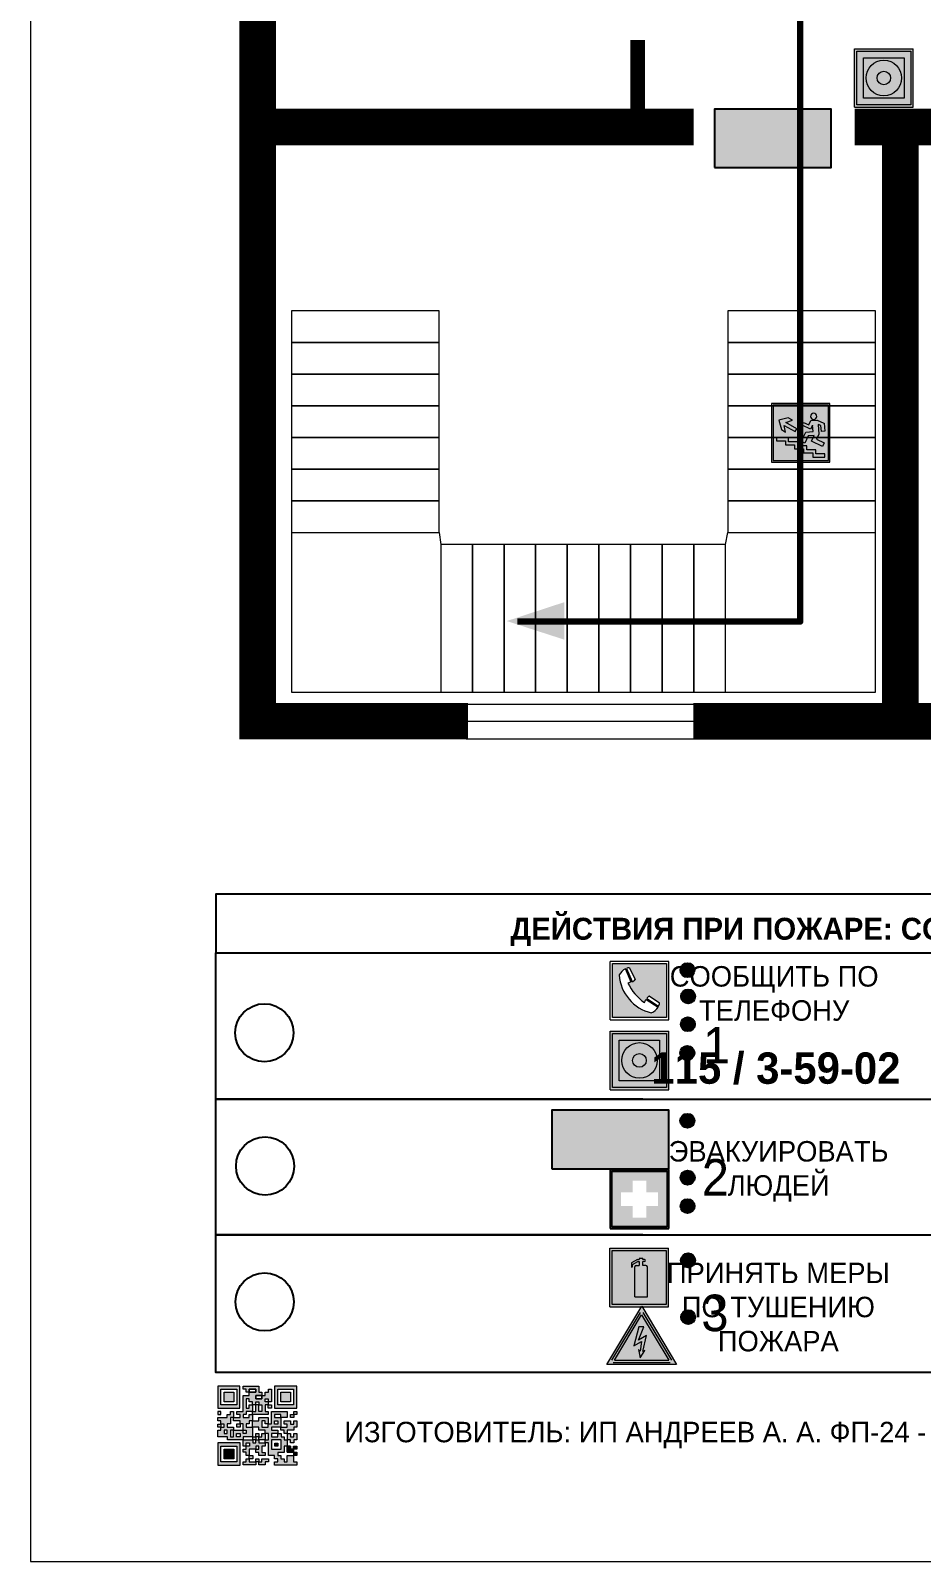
# Model space of a CAD drawing. Header units: millimetres. Extents: x 13114 to 67229, y 22859 to 38520.
# Drawn here: x 25589.3 to 25711.2, y 34765.6 to 34975 of the extents above; entities that cross this region are included whole.
import ezdxf

# ---------------------------------------------------------------- set-up
doc = ezdxf.new("R2010")
doc.units = ezdxf.units.MM
doc.layers.add('План_Штампы', color=7, linetype='Continuous')
doc.styles.add('обычный', font='arial.ttf')

# ---------------------------------------------------------------- blocks, each defined once
blk = doc.blocks.new('A$C3E6D3DDE')
at = {"lineweight": 5}
h = blk.add_hatch(color=40, dxfattribs=at)
h.paths.add_polyline_path([(24.1, 1.45), (16.46, -11.35), (31.74, -11.35)])
h.paths.add_polyline_path([(24.09, -0.46), (30.03, -10.41), (18.14, -10.41)], flags=16)
h.paths.add_polyline_path([(24.54, -3.08), (23.41, -6.02), (25.13, -5.01), (24.33, -8.5), (24.82, -8.27), (23.79, -9.86), (23.4, -8.04), (23.8, -8.43), (24.04, -6.29), (22.39, -7.25), (23.44, -3.08)], flags=0)
h = blk.add_hatch(color=256, dxfattribs=at)
h.paths.add_polyline_path([(24.37, 0.03, 0.567511), (23.82, 0.03), (17.59, -10.4, 0.582454), (17.86, -10.88), (30.32, -10.88, 0.582149), (30.6, -10.4)])
h.paths.add_polyline_path([(24.09, -0.46), (18.14, -10.41), (30.03, -10.41)], flags=16)
h.paths.add_polyline_path([(24.54, -3.08), (23.41, -6.02), (25.13, -5.01), (24.33, -8.5), (24.82, -8.27), (23.79, -9.86), (23.4, -8.04), (23.8, -8.43), (24.04, -6.29), (22.39, -7.25), (23.44, -3.08)], flags=0)
h = blk.add_hatch(color=40, dxfattribs=at)
h.paths.add_polyline_path([(24.09, -0.46), (18.14, -10.41), (30.03, -10.41)])
h.paths.add_polyline_path([(24.82, -8.27), (23.79, -9.86), (23.4, -8.04), (23.8, -8.43), (24.04, -6.29), (22.39, -7.25), (23.44, -3.08), (24.54, -3.08), (23.41, -6.02), (25.13, -5.01), (24.33, -8.5)], flags=16)
at = {"color": 40, "lineweight": 5}
for p, q in [((16.46, -11.35), (24.1, 1.45)), ((24.1, 1.45), (31.74, -11.35))]:
    blk.add_line(p, q, dxfattribs=at)
at = {"lineweight": 5}
for p, q in [((17.59, -10.4), (23.82, 0.03)), ((24.37, 0.03), (30.6, -10.4)), ((18.14, -10.41), (24.09, -0.46)), ((23.44, -3.08), (22.39, -7.25)), ((23.41, -6.02), (24.54, -3.08)), ((24.54, -3.08), (23.44, -3.08)), ((24.09, -0.46), (30.03, -10.41)), ((22.39, -7.25), (24.04, -6.29)), ((25.13, -5.01), (23.41, -6.02)), ((24.04, -6.29), (23.8, -8.43)), ((24.33, -8.5), (25.13, -5.01)), ((23.8, -8.43), (23.4, -8.04)), ((23.4, -8.04), (23.79, -9.86)), ((23.79, -9.86), (24.82, -8.27)), ((24.82, -8.27), (24.33, -8.5)), ((17.86, -10.88), (30.32, -10.88)), ((18.14, -10.41), (30.03, -10.41))]:
    blk.add_line(p, q, dxfattribs=at)
at = {"color": 50, "lineweight": 5}
blk.add_line((31.74, -11.35), (16.46, -11.35), dxfattribs=at)
blk = doc.blocks.new('QR')
at = {"lineweight": 0}
h = blk.add_hatch(color=256, dxfattribs=at)
h.dxf.hatch_style = 1
h.paths.add_polyline_path([(9241.16, 2687.38), (9242.01, 2687.38), (9242.01, 2687.83), (9241.59, 2687.83), (9241.59, 2688.68), (9239.45, 2688.68), (9239.45, 2688.25), (9239.86, 2688.25), (9239.86, 2687.83), (9240.29, 2687.83), (9240.29, 2688.25), (9241.16, 2688.25), (9241.16, 2687.83), (9240.29, 2687.83), (9240.29, 2687.38), (9239.45, 2687.38), (9239.45, 2685.22), (9238.57, 2685.22), (9238.57, 2684.8), (9239.02, 2684.8), (9239.02, 2684.37), (9238.13, 2684.37), (9238.13, 2683.92), (9239.02, 2683.92), (9239.02, 2683.5), (9239.44, 2683.5), (9239.44, 2682.64), (9239.87, 2682.64), (9239.87, 2682.18), (9239.44, 2682.18), (9239.44, 2682.64), (9238.13, 2682.64), (9238.13, 2681.76), (9237.71, 2681.76), (9237.71, 2682.64), (9238.13, 2682.64), (9238.13, 2683.07), (9237.27, 2683.07), (9237.27, 2683.51), (9237.71, 2683.51), (9237.71, 2684.37), (9238.13, 2684.37), (9238.13, 2685.22), (9237.71, 2685.22), (9237.71, 2684.8), (9237.28, 2684.8), (9237.28, 2684.38), (9235.98, 2684.38), (9235.98, 2683.92), (9236.4, 2683.92), (9236.4, 2683.49), (9236.84, 2683.49), (9236.84, 2683.07), (9236.4, 2683.07), (9236.4, 2682.64), (9235.98, 2682.64), (9235.98, 2681.76), (9237.29, 2681.76), (9237.29, 2681.33), (9239.43, 2681.33), (9239.43, 2681.76), (9240.74, 2681.76), (9240.74, 2683.05), (9239.87, 2683.05), (9239.87, 2683.5), (9240.29, 2683.5), (9240.29, 2683.91), (9240.74, 2683.91), (9240.74, 2684.81), (9240.29, 2684.81), (9240.29, 2684.79), (9240.29, 2684.37), (9239.45, 2684.37), (9239.45, 2684.8), (9239.87, 2684.8), (9239.87, 2685.21), (9240.74, 2685.21), (9240.74, 2686.1), (9240.29, 2686.1), (9240.29, 2685.64), (9239.86, 2685.64), (9239.86, 2686.95), (9240.29, 2686.95), (9240.29, 2686.52), (9240.74, 2686.52), (9240.74, 2686.1), (9241.16, 2686.1), (9241.16, 2686.53), (9241.59, 2686.53), (9241.59, 2686.1), (9242.02, 2686.1), (9242.02, 2685.21), (9241.59, 2685.21), (9241.59, 2686.1), (9241.16, 2686.1), (9241.16, 2685.21), (9240.74, 2685.21), (9240.74, 2684.81), (9242.89, 2684.81), (9242.89, 2685.22), (9242.47, 2685.22), (9242.47, 2686.11), (9242.89, 2686.11), (9242.89, 2686.52), (9242.46, 2686.52), (9242.46, 2686.95), (9242.89, 2686.95), (9242.89, 2686.52), (9243.32, 2686.52), (9243.32, 2688.26), (9242.9, 2688.26), (9242.9, 2687.83), (9242.47, 2687.83), (9242.47, 2687.38), (9242.01, 2687.38), (9242.01, 2686.94), (9241.16, 2686.94)])
h.paths.add_polyline_path([(9239.02, 2682.18), (9239.02, 2681.76), (9238.54, 2681.76), (9238.54, 2682.18)], flags=16)
h.paths.add_polyline_path([(9237.27, 2682.65), (9237.27, 2682.19), (9236.83, 2682.19), (9236.83, 2682.65)], flags=16)
h = blk.add_hatch(color=256, dxfattribs=at)
h.dxf.hatch_style = 1
h.paths.add_polyline_path([(9238.15, 2687.83), (9236.83, 2687.83), (9236.83, 2686.52), (9238.15, 2686.52)], flags=0)
h.paths.add_polyline_path([(9239.01, 2685.65), (9239.01, 2688.68), (9235.98, 2688.68), (9235.98, 2685.65)])
h.paths.add_polyline_path([(9236.41, 2686.1), (9236.41, 2688.26), (9238.56, 2688.26), (9238.56, 2686.1)], flags=16)
h.paths.add_polyline_path([(9236.83, 2686.52), (9236.83, 2687.83), (9238.15, 2687.83), (9238.15, 2686.52)], flags=0)
h = blk.add_hatch(color=256, dxfattribs=at)
h.dxf.hatch_style = 1
h.paths.add_polyline_path([(9238.15, 2686.52), (9238.15, 2687.83), (9236.83, 2687.83), (9236.83, 2686.52)])
h.paths.add_polyline_path([(9245.91, 2686.52), (9245.91, 2687.83), (9244.59, 2687.83), (9244.59, 2686.52)], flags=0)
h.paths.add_polyline_path([(9246.77, 2685.65), (9246.77, 2688.68), (9243.74, 2688.68), (9243.74, 2685.65)])
h.paths.add_polyline_path([(9244.17, 2686.1), (9244.17, 2688.26), (9246.32, 2688.26), (9246.32, 2686.1)], flags=16)
h.paths.add_polyline_path([(9244.59, 2686.52), (9244.59, 2687.83), (9245.91, 2687.83), (9245.91, 2686.52)], flags=0)
h = blk.add_hatch(color=256, dxfattribs=at)
h.dxf.hatch_style = 1
h.paths.add_polyline_path([(9240.75, 2681.76), (9240.75, 2681.35), (9241.17, 2681.35), (9241.17, 2681.76)])
h.paths.add_polyline_path([(9241.6, 2682.18), (9241.17, 2682.18), (9241.17, 2681.76), (9241.6, 2681.76)])
h.paths.add_polyline_path([(9242.47, 2681.34), (9242.47, 2682.19), (9242.02, 2682.19), (9242.02, 2681.76), (9241.6, 2681.76), (9241.6, 2681.34)])
h.paths.add_polyline_path([(9239.87, 2678.3), (9239.44, 2678.3), (9239.44, 2677.89), (9241.17, 2677.89), (9241.17, 2678.3), (9240.28, 2678.3), (9240.28, 2678.73), (9239.87, 2678.73)])
h.paths.add_polyline_path([(9240.75, 2678.73), (9240.75, 2679.19), (9240.28, 2679.19), (9240.28, 2678.73)])
h.paths.add_polyline_path([(9241.6, 2678.73), (9241.17, 2678.73), (9241.17, 2678.3), (9241.6, 2678.3)])
h.paths.add_polyline_path([(9242.02, 2678.3), (9241.6, 2678.3), (9241.6, 2677.89), (9242.48, 2677.89), (9242.48, 2678.31), (9242.9, 2678.31), (9242.9, 2678.73), (9242.02, 2678.73)])
h.paths.add_polyline_path([(9246.36, 2684.37), (9246.36, 2684.79), (9245.93, 2684.79), (9245.93, 2684.37)])
h.paths.add_polyline_path([(9246.78, 2685.2), (9246.36, 2685.2), (9246.36, 2684.79), (9246.78, 2684.79)])
h.paths.add_polyline_path([(9245.91, 2687.83), (9244.59, 2687.83), (9244.59, 2686.52), (9245.91, 2686.52)])
h = blk.add_hatch(color=256, dxfattribs=at)
h.dxf.hatch_style = 1
h.paths.add_polyline_path([(9243.32, 2686.11), (9242.89, 2686.11), (9242.89, 2685.64), (9243.32, 2685.64)])
h.paths.add_polyline_path([(9239.02, 2683.07), (9239.02, 2683.5), (9238.56, 2683.5), (9238.56, 2683.07)])
h.paths.add_polyline_path([(9236.4, 2684.8), (9236.4, 2685.22), (9235.98, 2685.22), (9235.98, 2684.8)])
h.paths.add_polyline_path([(9236.4, 2683.07), (9236.4, 2683.49), (9235.98, 2683.49), (9235.98, 2683.07)])
h = blk.add_hatch(color=256, dxfattribs=at)
h.dxf.hatch_style = 1
h.paths.add_polyline_path([(9243.32, 2682.64), (9243.32, 2683.07), (9244.62, 2683.07), (9244.62, 2684.37), (9243.74, 2684.37), (9243.74, 2684.8), (9244.62, 2684.8), (9244.62, 2684.37), (9245.48, 2684.37), (9245.48, 2685.22), (9243.32, 2685.22), (9243.32, 2683.5), (9242.89, 2683.5), (9242.89, 2683.06), (9242.01, 2683.06), (9242.01, 2683.91), (9242.47, 2683.91), (9242.47, 2683.5), (9242.89, 2683.5), (9242.89, 2684.38), (9241.59, 2684.38), (9241.59, 2683.91), (9240.74, 2683.91), (9240.74, 2683.05), (9241.59, 2683.05), (9241.59, 2682.64), (9242.47, 2682.64), (9242.47, 2682.19), (9242.91, 2682.19), (9242.91, 2681.34), (9242.48, 2681.34), (9242.48, 2680.91), (9242.91, 2680.91), (9242.91, 2679.17), (9243.75, 2679.17), (9243.75, 2678.73), (9244.2, 2678.73), (9244.2, 2678.3), (9243.75, 2678.3), (9243.75, 2677.88), (9246.78, 2677.88), (9246.78, 2678.3), (9246.35, 2678.3), (9246.35, 2679.19), (9245.48, 2679.19), (9245.48, 2678.31), (9245.05, 2678.31), (9245.05, 2678.73), (9244.62, 2678.73), (9244.62, 2679.19), (9244.2, 2679.19), (9244.2, 2679.61), (9245.05, 2679.61), (9245.05, 2680.46), (9245.48, 2680.46), (9245.48, 2681.34), (9245.04, 2681.34), (9245.04, 2681.76), (9244.63, 2681.76), (9244.63, 2682.19), (9244.21, 2682.19), (9244.21, 2681.76), (9243.32, 2681.76), (9243.32, 2682.19), (9244.21, 2682.19), (9244.21, 2682.64)])
h.paths.add_polyline_path([(9243.75, 2683.49), (9243.75, 2683.92), (9244.21, 2683.92), (9244.21, 2683.49)], flags=16)
h.paths.add_polyline_path([(9243.32, 2681.34), (9244.63, 2681.34), (9244.63, 2680.04), (9243.32, 2680.04)], flags=16)
h.paths.add_polyline_path([(9243.76, 2680.89), (9244.18, 2680.89), (9244.18, 2680.48), (9243.76, 2680.48)], flags=0)
h = blk.add_hatch(color=256, dxfattribs=at)
h.dxf.hatch_style = 1
h.paths.add_polyline_path([(9246.36, 2683.07), (9246.78, 2683.07), (9246.78, 2683.92), (9246.36, 2683.92), (9246.36, 2683.49), (9245.92, 2683.49), (9245.92, 2683.92), (9245.06, 2683.92), (9245.06, 2683.49), (9245.48, 2683.49), (9245.48, 2683.07), (9244.62, 2683.07), (9244.62, 2682.65), (9245.05, 2682.65), (9245.05, 2682.18), (9245.48, 2682.18), (9245.48, 2682.65), (9246.36, 2682.65)])
h.paths.add_polyline_path([(9246.78, 2682.18), (9246.36, 2682.18), (9246.36, 2681.75), (9245.92, 2681.75), (9245.92, 2682.18), (9245.48, 2682.18), (9245.48, 2681.34), (9245.48, 2681.34), (9245.94, 2681.34), (9245.94, 2680.91), (9246.36, 2680.91), (9246.36, 2681.34), (9246.78, 2681.34)])
h = blk.add_hatch(color=256, dxfattribs=at)
h.dxf.hatch_style = 1
h.paths.add_polyline_path([(9235.98, 2680.9), (9235.98, 2677.86), (9239.02, 2677.86), (9239.02, 2680.9)])
h.paths.add_polyline_path([(9238.57, 2680.48), (9238.57, 2678.32), (9236.41, 2678.32), (9236.41, 2680.48)], flags=16)
h.paths.add_polyline_path([(9238.15, 2680.05), (9238.15, 2678.74), (9236.83, 2678.74), (9236.83, 2680.05)], flags=0)
h = blk.add_hatch(color=256, dxfattribs=at)
h.dxf.hatch_style = 1
h.paths.add_polyline_path([(9242.02, 2680.46), (9242.48, 2680.46), (9242.48, 2680.91), (9241.58, 2680.91), (9241.58, 2681.35), (9241.17, 2681.35), (9241.17, 2680.91), (9240.75, 2680.91), (9240.75, 2681.33), (9239.43, 2681.33), (9239.43, 2680.46), (9239.86, 2680.46), (9239.86, 2680.92), (9240.3, 2680.92), (9240.3, 2680.46), (9239.86, 2680.46), (9239.86, 2680.04), (9239.44, 2680.04), (9239.44, 2679.62), (9239.86, 2679.62), (9239.86, 2679.19), (9240.29, 2679.19), (9240.29, 2680.03), (9241.18, 2680.03), (9241.18, 2680.47), (9241.6, 2680.47), (9241.6, 2680.03), (9241.18, 2680.03), (9241.18, 2679.61), (9241.6, 2679.61), (9241.6, 2679.19), (9242.47, 2679.19), (9242.47, 2679.6), (9242.02, 2679.6)])
h = blk.add_hatch(color=256, dxfattribs=at)
h.dxf.hatch_style = 1
h.paths.add_polyline_path([(9244.18, 2680.48), (9244.18, 2680.89), (9243.76, 2680.89), (9243.76, 2680.48)])
h = blk.add_hatch(color=256, dxfattribs=at)
h.dxf.hatch_style = 1
h.paths.add_polyline_path([(9238.15, 2680.05), (9236.83, 2680.05), (9236.83, 2678.74), (9238.15, 2678.74)])
h = blk.add_hatch(color=256, dxfattribs=at)
h.dxf.hatch_style = 1
h.paths.add_polyline_path([(9245.93, 2680.04), (9245.93, 2680.46), (9245.48, 2680.46), (9245.48, 2679.62), (9246.35, 2679.62), (9246.35, 2680.04)])
h.paths.add_polyline_path([(9246.78, 2680.04), (9246.78, 2680.46), (9246.35, 2680.46), (9246.35, 2680.04)])
h.paths.add_polyline_path([(9246.78, 2679.18), (9246.78, 2679.62), (9246.35, 2679.62), (9246.35, 2679.18)])
for points in [[(9237.71, 2685.22), (9238.13, 2685.22), (9238.13, 2684.37), (9237.71, 2684.37), (9237.71, 2683.51), (9237.27, 2683.51), (9237.27, 2683.07), (9238.13, 2683.07), (9238.13, 2682.64), (9237.71, 2682.64), (9237.71, 2681.76), (9238.13, 2681.76), (9238.13, 2682.64), (9239.44, 2682.64), (9239.44, 2683.5), (9239.02, 2683.5), (9239.02, 2683.07), (9238.56, 2683.07), (9238.56, 2683.5), (9239.02, 2683.5), (9239.02, 2683.92), (9238.13, 2683.92), (9238.13, 2684.37), (9239.02, 2684.37), (9239.02, 2684.8), (9238.57, 2684.8), (9238.57, 2685.22), (9239.45, 2685.22), (9239.45, 2687.38), (9240.29, 2687.38), (9240.29, 2687.83), (9239.86, 2687.83), (9239.86, 2688.25), (9239.45, 2688.25), (9239.45, 2688.68), (9241.59, 2688.68), (9241.59, 2687.83), (9242.01, 2687.83), (9242.01, 2687.38), (9242.47, 2687.38), (9242.47, 2687.83), (9242.9, 2687.83), (9242.9, 2688.26), (9243.32, 2688.26), (9243.32, 2686.52), (9242.89, 2686.52), (9242.89, 2686.11), (9243.32, 2686.11), (9243.32, 2685.64), (9242.89, 2685.64), (9242.89, 2686.11), (9242.47, 2686.11), (9242.47, 2685.22), (9242.89, 2685.22), (9242.89, 2684.81), (9240.74, 2684.81), (9240.74, 2683.91), (9241.59, 2683.91), (9241.59, 2684.38), (9242.89, 2684.38), (9242.89, 2683.5), (9242.47, 2683.5), (9242.47, 2683.91), (9242.01, 2683.91), (9242.01, 2683.06), (9242.89, 2683.06), (9242.89, 2683.5), (9243.32, 2683.5), (9243.32, 2685.22), (9245.48, 2685.22), (9245.48, 2684.37), (9244.62, 2684.37), (9244.62, 2683.07), (9245.48, 2683.07), (9245.48, 2683.49), (9245.06, 2683.49), (9245.06, 2683.92), (9245.92, 2683.92), (9245.92, 2683.49), (9246.36, 2683.49), (9246.36, 2683.92), (9246.78, 2683.92), (9246.78, 2683.07), (9246.36, 2683.07), (9246.36, 2682.65), (9245.48, 2682.65), (9245.48, 2682.18), (9245.92, 2682.18), (9245.92, 2681.75), (9246.36, 2681.75), (9246.36, 2682.18), (9246.78, 2682.18), (9246.78, 2681.34), (9246.36, 2681.34), (9246.36, 2680.91), (9245.94, 2680.91), (9245.94, 2681.34), (9245.48, 2681.34), (9245.48, 2680.46), (9245.93, 2680.46), (9245.93, 2680.04), (9246.35, 2680.04), (9246.35, 2680.46), (9246.78, 2680.46), (9246.78, 2680.04), (9246.78, 2680.04), (9246.35, 2680.04), (9246.35, 2679.62), (9246.78, 2679.62), (9246.78, 2679.18), (9246.35, 2679.18), (9246.35, 2678.3), (9246.78, 2678.3), (9246.78, 2677.88), (9243.75, 2677.88), (9243.75, 2678.3), (9244.2, 2678.3), (9244.2, 2678.73), (9243.75, 2678.73), (9243.75, 2679.17), (9242.91, 2679.17), (9242.91, 2680.91), (9242.48, 2680.91), (9242.48, 2680.46), (9242.02, 2680.46), (9242.02, 2679.6), (9242.47, 2679.6), (9242.47, 2679.19), (9241.6, 2679.19), (9241.6, 2679.61), (9241.18, 2679.61), (9241.18, 2680.03), (9240.29, 2680.03), (9240.29, 2679.19), (9240.75, 2679.19), (9240.75, 2678.73), (9240.28, 2678.73), (9240.28, 2678.3), (9241.17, 2678.3), (9241.17, 2678.73), (9241.6, 2678.73), (9241.6, 2678.3), (9242.02, 2678.3), (9242.02, 2678.73), (9242.9, 2678.73), (9242.9, 2678.31), (9242.48, 2678.31), (9242.48, 2677.89), (9241.6, 2677.89), (9241.6, 2678.3), (9241.17, 2678.3), (9241.17, 2677.89), (9239.44, 2677.89), (9239.44, 2678.3), (9239.87, 2678.3), (9239.87, 2678.73), (9240.28, 2678.73), (9240.28, 2679.19), (9240.29, 2679.19), (9239.86, 2679.19), (9239.86, 2679.62), (9239.44, 2679.62), (9239.44, 2680.04), (9239.86, 2680.04), (9239.86, 2680.46), (9239.43, 2680.46), (9239.43, 2681.33), (9237.29, 2681.33), (9237.29, 2681.76), (9235.98, 2681.76), (9235.98, 2682.64), (9236.4, 2682.64), (9236.4, 2683.07), (9235.98, 2683.07), (9235.98, 2683.49), (9236.4, 2683.49), (9236.4, 2683.92), (9235.98, 2683.92), (9235.98, 2684.38), (9237.28, 2684.38), (9237.28, 2684.8), (9237.71, 2684.8), (9237.71, 2685.22), (9237.92, 2685.22)], [(9240.74, 2686.1), (9240.74, 2686.52), (9240.29, 2686.52), (9240.29, 2686.95), (9239.86, 2686.95), (9239.86, 2685.64), (9240.29, 2685.64), (9240.29, 2686.1), (9240.74, 2686.1), (9240.74, 2686.52)], [(9240.74, 2685.21), (9239.87, 2685.21), (9239.87, 2684.8), (9239.45, 2684.8), (9239.45, 2684.37), (9240.29, 2684.37), (9240.29, 2684.79), (9240.29, 2684.81), (9240.74, 2684.81), (9240.74, 2685.21), (9239.87, 2685.21)], [(9244.62, 2684.37), (9244.62, 2684.8), (9243.74, 2684.8), (9243.74, 2684.37), (9244.62, 2684.37)], [(9240.74, 2683.05), (9240.74, 2681.76), (9239.43, 2681.76), (9239.43, 2681.33), (9240.75, 2681.33), (9240.75, 2681.35), (9240.75, 2680.91), (9241.17, 2680.91), (9241.17, 2681.35), (9241.58, 2681.35), (9241.58, 2680.91), (9242.48, 2680.91), (9242.48, 2681.34), (9242.91, 2681.34), (9242.91, 2682.19), (9242.47, 2682.19), (9242.47, 2682.64), (9241.59, 2682.64), (9241.59, 2683.05), (9240.74, 2683.05)], [(9240.74, 2683.91), (9240.29, 2683.91), (9240.29, 2683.5), (9239.87, 2683.5), (9239.87, 2683.05), (9240.74, 2683.05), (9240.74, 2683.91)], [(9244.62, 2683.07), (9243.32, 2683.07), (9243.32, 2682.64), (9244.21, 2682.64), (9244.21, 2682.19), (9243.32, 2682.19), (9243.32, 2681.76), (9244.21, 2681.76), (9244.21, 2682.19), (9244.63, 2682.19), (9244.63, 2681.76), (9245.04, 2681.76), (9245.04, 2681.34), (9245.48, 2681.34)], [(9245.48, 2682.18), (9245.05, 2682.18), (9245.05, 2682.65), (9244.62, 2682.65), (9244.62, 2683.07)], [(9239.86, 2680.46), (9239.86, 2680.92), (9240.3, 2680.92), (9240.3, 2680.46), (9239.86, 2680.46)], [(9241.6, 2681.76), (9242.02, 2681.76), (9242.02, 2682.19), (9242.47, 2682.19), (9242.47, 2681.34), (9241.6, 2681.34), (9241.6, 2681.76)], [(9245.48, 2682.18), (9245.48, 2681.34)], [(9245.48, 2680.46), (9245.05, 2680.46), (9245.05, 2679.61), (9244.2, 2679.61), (9244.2, 2679.19), (9244.62, 2679.19), (9244.62, 2678.73), (9245.05, 2678.73), (9245.05, 2678.31), (9245.48, 2678.31), (9245.48, 2679.19), (9246.35, 2679.19), (9246.35, 2679.07)], [(9246.35, 2679.62), (9245.48, 2679.62), (9245.48, 2680.46)], [(9245.48, 2680.46), (9245.48, 2679.62), (9246.35, 2679.62), (9246.35, 2680.04), (9245.93, 2680.04), (9245.93, 2680.46), (9245.48, 2680.46), (9245.48, 2679.62)], [(9246.35, 2679.62), (9246.35, 2679.18)]]:
    blk.add_lwpolyline(points, dxfattribs=at)
for points in [[(9235.98, 2685.65), (9239.01, 2685.65), (9239.01, 2688.68), (9235.98, 2688.68)], [(9236.41, 2688.26), (9238.56, 2688.26), (9238.56, 2686.1), (9236.41, 2686.1)], [(9236.83, 2687.83), (9238.15, 2687.83), (9238.15, 2686.52), (9236.83, 2686.52)], [(9240.29, 2687.83), (9241.16, 2687.83), (9241.16, 2688.25), (9240.29, 2688.25)], [(9240.29, 2688.25), (9241.16, 2688.25), (9241.16, 2687.83), (9240.29, 2687.83)], [(9242.01, 2687.38), (9241.16, 2687.38), (9241.16, 2686.94), (9242.01, 2686.94)], [(9241.16, 2687.38), (9242.01, 2687.38), (9242.01, 2686.94), (9241.16, 2686.94)], [(9242.89, 2686.52), (9242.46, 2686.52), (9242.46, 2686.95), (9242.89, 2686.95)], [(9243.74, 2685.65), (9246.77, 2685.65), (9246.77, 2688.68), (9243.74, 2688.68)], [(9244.17, 2688.26), (9246.32, 2688.26), (9246.32, 2686.1), (9244.17, 2686.1)], [(9244.59, 2687.83), (9245.91, 2687.83), (9245.91, 2686.52), (9244.59, 2686.52)], [(9235.98, 2684.8), (9236.4, 2684.8), (9236.4, 2685.22), (9235.98, 2685.22)], [(9241.16, 2686.1), (9240.74, 2686.1), (9240.74, 2685.21), (9241.16, 2685.21)], [(9241.16, 2686.53), (9241.59, 2686.53), (9241.59, 2686.1), (9241.16, 2686.1)], [(9241.59, 2686.1), (9242.02, 2686.1), (9242.02, 2685.21), (9241.59, 2685.21)], [(9245.93, 2684.79), (9246.36, 2684.79), (9246.36, 2684.37), (9245.93, 2684.37)], [(9246.36, 2685.2), (9246.78, 2685.2), (9246.78, 2684.79), (9246.36, 2684.79)], [(9236.4, 2683.07), (9236.84, 2683.07), (9236.84, 2683.49), (9236.4, 2683.49)], [(9236.83, 2682.19), (9237.27, 2682.19), (9237.27, 2682.65), (9236.83, 2682.65)], [(9239.44, 2682.64), (9239.87, 2682.64), (9239.87, 2682.18), (9239.44, 2682.18)], [(9243.75, 2683.92), (9244.21, 2683.92), (9244.21, 2683.49), (9243.75, 2683.49)], [(9235.98, 2677.86), (9239.02, 2677.86), (9239.02, 2680.9), (9235.98, 2680.9)], [(9238.54, 2682.18), (9239.02, 2682.18), (9239.02, 2681.76), (9238.54, 2681.76)], [(9240.75, 2681.76), (9241.17, 2681.76), (9241.17, 2681.35), (9240.75, 2681.35)], [(9241.17, 2682.18), (9241.6, 2682.18), (9241.6, 2681.76), (9241.17, 2681.76)], [(9243.32, 2680.04), (9244.63, 2680.04), (9244.63, 2681.34), (9243.32, 2681.34)], [(9243.76, 2680.89), (9244.18, 2680.89), (9244.18, 2680.48), (9243.76, 2680.48)], [(9236.41, 2680.48), (9238.57, 2680.48), (9238.57, 2678.32), (9236.41, 2678.32)], [(9236.83, 2680.05), (9238.15, 2680.05), (9238.15, 2678.74), (9236.83, 2678.74)], [(9241.18, 2680.03), (9241.6, 2680.03), (9241.6, 2680.47), (9241.18, 2680.47)]]:
    blk.add_lwpolyline(points, close=True, dxfattribs=at)
blk = doc.blocks.new('A$C456E1F9C')
at = {"lineweight": 5}
h = blk.add_hatch(color=242, dxfattribs=at)
h.paths.add_polyline_path([(0.51, -1.47), (0.51, -13.26), (12.29, -13.26), (12.29, -1.47)])
h.paths.add_polyline_path([(5.42, -4.95, -0.254479), (4.78, -5.4), (3.52, -2.53, -0.209735), (4.23, -2.4)], flags=16)
h.paths.add_polyline_path([(8.53, -8.6), (10.87, -10.17), (10.54, -10.76), (8.03, -9.13, -0.192251)], flags=16)
h.paths.add_polyline_path([(4.61, -5.49, 0.005518), (3.87, -5.72, 0.128647), (7.49, -10.01, 0.00809), (7.83, -9.33), (10.47, -10.97, -0.16736), (8.99, -12.25, -0.327862), (1.95, -3.95, -0.166952), (3.36, -2.62)], flags=16)
at = {"color": 242, "lineweight": 5}
for p, q in [((0, -13.77), (0, -0.97)), ((12.8, -0.97), (0, -0.97)), ((4.61, -5.49), (3.36, -2.62)), ((3.52, -2.53), (4.78, -5.4)), ((4.23, -2.4), (5.42, -4.95)), ((12.8, -13.77), (12.8, -0.97)), ((7.83, -9.33), (10.47, -10.97)), ((8.03, -9.13), (10.54, -10.76)), ((10.81, -10.12), (8.53, -8.6)), ((10.54, -10.76), (10.8, -10.3)), ((10.8, -10.3), (10.81, -10.12)), ((0, -13.77), (12.8, -13.77))]:
    blk.add_line(p, q, dxfattribs=at)
blk.add_lwpolyline([(0.51, -1.47), (12.29, -1.47), (12.29, -13.26), (0.51, -13.26)], close=True, dxfattribs=at)
for centre, radius, start, end in [((4.59, -5.34), 2.99, 114.2845, 152.1974), ((4.02, -3.27), 0.891, 76.3284, 123.7092), ((11.12, -3.31), 9.19, 183.9915, 256.6009), ((14.98, -39.1), 35.17, 107.1487, 108.4135), ((13.86, -0.94), 11.08, 205.5536, 234.8762), ((4.68, -4.59), 0.824, 276.9621, 334.0723), ((-13.31, 0.8), 23.44, 332.5487, 334.4027), ((8.94, -9.5), 0.989, 114.4092, 157.9388), ((7.87, -9.46), 3, 291.9291, 329.9329)]:
    blk.add_arc(centre, radius, start, end, dxfattribs=at)
blk = doc.blocks.new('A$C54414219')
at = {"true_color": 0xffffff}
h = blk.add_hatch(color=7, dxfattribs=at)
h.paths.add_polyline_path([(2.39, -9.45), (2.39, -18.3), (11.23, -18.3), (11.23, -9.45)], flags=0)
h.paths.add_polyline_path([(10.71, -13.87, -1), (2.92, -13.87, -1)], flags=0)
h.paths.add_polyline_path([(8.3, -13.87, -1), (5.33, -13.87, -1)], flags=0)
h.paths.add_polyline_path([(0.41, -7.47), (0.41, -20.27), (13.21, -20.27), (13.21, -7.47)])
h.paths.add_polyline_path([(0.92, -19.77), (12.71, -19.77), (12.71, -7.98), (0.92, -7.98)], flags=16)
h.paths.add_polyline_path([(11.23, -9.45), (11.23, -18.3), (2.39, -18.3), (2.39, -9.45)], flags=0)
at = {"lineweight": 5}
h = blk.add_hatch(color=242, dxfattribs=at)
h.paths.add_polyline_path([(12.71, -7.98), (0.92, -7.98), (0.92, -19.77), (12.71, -19.77)])
h.paths.add_polyline_path([(11.23, -18.3), (2.39, -18.3), (2.39, -9.45), (11.23, -9.45)], flags=16)
h.paths.add_polyline_path([(10.71, -13.87, -1), (2.92, -13.87, -1)], flags=0)
h.paths.add_polyline_path([(8.3, -13.87, -1), (5.33, -13.87, -1)], flags=0)
at = {"true_color": 0xffffff}
h = blk.add_hatch(color=7, dxfattribs=at)
h.paths.add_polyline_path([(2.39, -9.45), (2.39, -18.3), (11.23, -18.3), (11.23, -9.45)])
h.paths.add_polyline_path([(10.71, -13.87, -1), (2.92, -13.87, -1)], flags=16)
h.paths.add_polyline_path([(8.3, -13.87, -1), (5.33, -13.87, -1)], flags=0)
at = {"lineweight": 5}
h = blk.add_hatch(color=242, dxfattribs=at)
h.paths.add_polyline_path([(2.92, -13.87, 1), (10.71, -13.87, 1)])
h.paths.add_polyline_path([(8.3, -13.87, -1), (5.33, -13.87, -1)], flags=16)
at = {"color": 242, "lineweight": 5}
for p, q in [((0.41, -20.27), (0.41, -7.47)), ((0.41, -7.47), (13.21, -7.47)), ((0.41, -7.47), (13.21, -7.47)), ((13.21, -20.27), (13.21, -7.47)), ((0.41, -20.27), (13.21, -20.27))]:
    blk.add_line(p, q, dxfattribs=at)
for points in [[(0.92, -7.98), (12.71, -7.98), (12.71, -19.77), (0.92, -19.77)], [(2.39, -9.45), (11.23, -9.45), (11.23, -18.3), (2.39, -18.3)]]:
    blk.add_lwpolyline(points, close=True, dxfattribs=at)
for radius in [3.89, 1.49]:
    blk.add_circle((6.81, -13.87), radius, dxfattribs=at)
blk = doc.blocks.new('A$C32E8229D')
at = {"true_color": 0xffffff}
blk.add_hatch(color=7, dxfattribs=at).paths.add_polyline_path([(0, 0), (0, -8), (16, -8), (16, 0)])
h = blk.add_hatch(color=126)
h.paths.add_polyline_path([(0.2, -0.2), (15.8, -0.2), (15.8, -7.8), (0.2, -7.8)])
h.paths.add_polyline_path([(13.49, -2.05), (12.08, -2.05), (11.37, -2.63, 0.162397), (11.29, -2.84), (11.29, -3.63), (10.35, -3.63), (10.35, -4.05), (11.68, -4.05), (11.68, -3.48), (12.26, -4.28), (11.29, -5.1), (11.29, -6.78), (11.85, -6.78), (11.85, -5.44), (12.8, -4.64), (12.8, -5.94), (14.46, -5.94), (14.46, -5.39), (13.45, -5.39), (13.45, -3.97), (12.46, -2.59), (13.15, -2.59), (13.69, -3.34), (14.18, -3)], flags=16)
h.paths.add_polyline_path([(10.74, -1.82, 1), (11.8, -1.82, 1)], flags=16)
h.paths.add_polyline_path([(9.39, -3.59), (5.99, -3.59), (6.56, -3.03), (5.91, -3.03), (5.1, -3.83), (5.91, -4.64), (6.56, -4.64), (5.99, -4.09), (9.39, -4.09)], flags=16)
h.paths.add_polyline_path([(4.29, -1.08), (1.72, -1.08), (1.72, -6.6), (4.29, -6.6)], flags=16)
at = {"color": 126}
blk.add_lwpolyline([(16, -8), (0, -8), (0, 0), (16, 0)], close=True, dxfattribs=at)
blk = doc.blocks.new('A$C18900ED3')
h = blk.add_hatch(color=126)
h.paths.add_polyline_path([(-0.18, -0.18), (-7.02, -0.18), (-7.02, -7.02), (-0.18, -7.02)])
h.paths.add_polyline_path([(-5.89, -4.46), (-5.89, -2.77), (-4.46, -2.77), (-4.46, -1.31), (-2.77, -1.31), (-2.77, -2.77), (-1.33, -2.77), (-1.33, -4.46), (-2.77, -4.46), (-2.77, -5.89), (-4.46, -5.89), (-4.46, -4.46)], flags=16)
at = {"color": 126}
for p, q in [((-7.2, 0), (-7.2, -7.2)), ((0, 0), (-7.2, 0)), ((0, -7.2), (0, 0)), ((-7.02, -7.02), (-7.02, -0.18)), ((-7.02, -0.18), (-0.18, -0.18)), ((-0.18, -0.18), (-0.18, -7.02)), ((-7.2, -7.2), (0, -7.2)), ((-0.18, -7.02), (-7.02, -7.02))]:
    blk.add_line(p, q, dxfattribs=at)
blk = doc.blocks.new('A$C3AD82952')
at = {"true_color": 0xf5f5ff}
h = blk.add_hatch(color=7, dxfattribs=at)
h.dxf.hatch_style = 1
h.paths.add_polyline_path([(8.21, 8.73, 0.414214), (7.89, 9.05), (7.22, 9.05), (7.22, 9.92), (7.59, 9.92, 1), (7.57, 10.36), (7.22, 10.36), (7.22, 10.6), (6.43, 10.6), (6.43, 10.36), (6.01, 10.36), (4.74, 9.59), (4.74, 8.69), (4.98, 8.73), (4.98, 9.26), (6.12, 9.91), (6.43, 9.91), (6.43, 9.05), (5.76, 9.05, 0.414214), (5.44, 8.73), (5.44, 2.2), (8.21, 2.2)], flags=0)
h.paths.add_polyline_path([(12.8, 12.8), (0, 12.8), (0, 0), (12.8, 0)])
h.paths.add_polyline_path([(0.51, 12.29), (12.29, 12.29), (12.29, 0.51), (0.51, 0.51)], flags=16)
h.paths.add_polyline_path([(4.74, 9.59), (6.01, 10.36), (6.43, 10.36), (6.43, 10.6), (7.22, 10.6), (7.22, 10.36), (7.59, 10.36, -0.94586), (7.59, 9.92), (7.22, 9.92), (7.22, 9.05), (7.89, 9.05, -0.414214), (8.21, 8.73), (8.21, 2.2), (5.44, 2.2), (5.44, 8.73, -0.414214), (5.76, 9.05), (6.43, 9.05), (6.43, 9.91), (6.12, 9.91), (4.98, 9.26), (4.98, 8.73), (4.74, 8.69)], flags=0)
h = blk.add_hatch(color=242)
h.dxf.hatch_style = 1
h.paths.add_polyline_path([(12.29, 12.29), (0.51, 12.29), (0.51, 0.51), (12.29, 0.51)])
h.paths.add_polyline_path([(4.74, 8.69), (4.74, 9.59), (6.01, 10.36), (6.43, 10.36), (6.43, 10.6), (7.22, 10.6), (7.22, 10.36), (7.59, 10.36, -0.94586), (7.59, 9.92), (7.22, 9.92), (7.22, 9.05), (7.89, 9.05, -0.414214), (8.21, 8.73), (8.21, 2.2), (5.44, 2.2), (5.44, 8.73, -0.414214), (5.76, 9.05), (6.43, 9.05), (6.43, 9.91), (6.12, 9.91), (4.98, 9.26), (4.98, 8.73)], flags=16)
h = blk.add_hatch(color=7, dxfattribs=at)
h.dxf.hatch_style = 1
h.paths.add_polyline_path([(8.21, 8.73, 0.414214), (7.89, 9.05), (7.22, 9.05), (7.22, 9.92), (7.59, 9.92, 1), (7.57, 10.36), (7.22, 10.36), (7.22, 10.6), (6.43, 10.6), (6.43, 10.36), (6.01, 10.36), (4.74, 9.59), (4.74, 8.69), (4.98, 8.73), (4.98, 9.26), (6.12, 9.91), (6.43, 9.91), (6.43, 9.05), (5.76, 9.05, 0.414214), (5.44, 8.73), (5.44, 2.2), (8.21, 2.2)])
at = {"color": 242, "lineweight": 5}
for p, q in [((0, 0), (0, 12.8)), ((0, 12.8), (12.8, 12.8)), ((6.01, 10.36), (4.74, 9.59)), ((6.01, 10.36), (6.43, 10.36)), ((7.22, 10.6), (6.43, 10.6)), ((6.43, 10.6), (6.43, 10.36)), ((7.22, 10.36), (7.22, 10.6)), ((7.59, 10.36), (7.22, 10.36)), ((12.8, 0), (12.8, 12.8)), ((4.74, 9.59), (4.74, 8.69)), ((4.74, 8.69), (4.98, 8.73)), ((4.98, 9.26), (6.12, 9.91)), ((4.98, 8.73), (4.98, 9.26)), ((5.44, 2.2), (5.44, 8.73)), ((5.76, 9.05), (6.43, 9.05)), ((6.12, 9.91), (6.43, 9.91)), ((6.43, 9.91), (6.43, 9.05)), ((7.22, 9.05), (7.22, 9.92)), ((7.59, 9.92), (7.22, 9.92)), ((7.89, 9.05), (7.22, 9.05)), ((8.21, 2.2), (8.21, 8.73)), ((0, 0), (12.8, 0)), ((5.44, 2.2), (8.21, 2.2))]:
    blk.add_line(p, q, dxfattribs=at)
blk.add_lwpolyline([(0.51, 12.29), (12.29, 12.29), (12.29, 0.51), (0.51, 0.51)], close=True, dxfattribs=at)
for centre, radius, start, end in [((7.58, 10.14), 0.223, 273.1875, 86.8125), ((5.76, 8.73), 0.32, 90, 180), ((7.89, 8.73), 0.32, 0, 90)]:
    blk.add_arc(centre, radius, start, end, dxfattribs=at)
blk = doc.blocks.new('вверх')
at = {"lineweight": 0, "true_color": 0xffffff}
h = blk.add_hatch(color=7, dxfattribs=at)
h.dxf.hatch_style = 1
h.paths.add_polyline_path([(40999.03, -4475.37), (41000.53, -4474.51), (40999.62, -4474.22), (41000.2, -4473.88), (41001.48, -4474.22), (41001.13, -4475.49), (41000.55, -4475.82), (41000.76, -4474.91), (40999.27, -4475.77)], flags=0)
h.paths.add_polyline_path([(40998.09, -4474.5), (40998.28, -4474.89), (40997.14, -4475.43), (40996.89, -4474.92), (40996.87, -4474.87), (40996.8, -4475.75), (40997.81, -4475.85), (40998.41, -4477.11), (40997.94, -4477.33), (40997.47, -4476.34), (40996.66, -4476.28), (40997.03, -4477.06), (40995.52, -4477.78), (40995.29, -4477.28), (40996.32, -4476.79), (40996, -4476.11), (40996.09, -4474.77), (40995.72, -4474.94), (40995.64, -4475.77), (40995.2, -4475.72), (40995.3, -4474.63), (40995.33, -4474.61), (40996.23, -4474.19), (40997.09, -4474.25), (40997.37, -4474.84)], flags=0)
h.paths.add_polyline_path([(40997.14, -4473.68, -1), (40996.29, -4473.68, -1)], flags=0)
h.paths.add_polyline_path([(41000.58, -4477.58), (41000.58, -4477.03), (41001.81, -4477.03), (41001.81, -4476.6), (41000.15, -4476.6), (41000.15, -4477.16), (40998.9, -4477.16), (40998.9, -4477.72), (40997.65, -4477.72), (40997.65, -4478.27), (40996.41, -4478.27), (40996.41, -4478.82), (40995.17, -4478.82), (40995.17, -4479.25), (40995.41, -4479.25), (40996.84, -4479.25), (40996.84, -4478.69), (40998.09, -4478.69), (40998.09, -4478.13), (40999.32, -4478.13), (40999.32, -4477.58)], flags=0)
h.paths.add_polyline_path([(41002.49, -4471.94), (40994.49, -4471.94), (40994.49, -4479.94), (41002.49, -4479.94)])
h.paths.add_polyline_path([(41002.28, -4479.72), (40994.69, -4479.72), (40994.69, -4472.14), (41002.28, -4472.14)], flags=16)
h.paths.add_polyline_path([(41001.81, -4476.6), (41001.81, -4477.03), (41000.58, -4477.03), (41000.58, -4477.58), (40999.32, -4477.58), (40999.32, -4478.13), (40998.09, -4478.13), (40998.09, -4478.69), (40996.84, -4478.69), (40996.84, -4479.25), (40995.17, -4479.25), (40995.17, -4478.82), (40996.41, -4478.82), (40996.41, -4478.27), (40997.65, -4478.27), (40997.65, -4477.72), (40998.9, -4477.72), (40998.9, -4477.16), (41000.15, -4477.16), (41000.15, -4476.6)], flags=0)
at = {"lineweight": 0}
h = blk.add_hatch(color=126, dxfattribs=at)
h.dxf.hatch_style = 1
h.paths.add_polyline_path([(40994.69, -4479.72), (41002.28, -4479.72), (41002.28, -4472.14), (40994.69, -4472.14)])
h.paths.add_polyline_path([(40999.03, -4475.37), (41000.53, -4474.51), (40999.62, -4474.22), (41000.2, -4473.88), (41001.48, -4474.22), (41001.13, -4475.49), (41000.55, -4475.82), (41000.76, -4474.91), (40999.27, -4475.77)], flags=16)
h.paths.add_polyline_path([(40997.09, -4474.25), (40997.37, -4474.84), (40998.09, -4474.5), (40998.28, -4474.89), (40997.14, -4475.43), (40996.89, -4474.92), (40996.87, -4474.87), (40996.8, -4475.75), (40997.81, -4475.85), (40998.41, -4477.11), (40997.94, -4477.33), (40997.47, -4476.34), (40996.66, -4476.28), (40997.03, -4477.06), (40995.52, -4477.78), (40995.29, -4477.28), (40996.32, -4476.79), (40996, -4476.11), (40996.09, -4474.77), (40995.72, -4474.94), (40995.64, -4475.77), (40995.2, -4475.72), (40995.3, -4474.63), (40995.33, -4474.61), (40996.23, -4474.19)], flags=16)
h.paths.add_polyline_path([(40996.29, -4473.68, -1), (40997.14, -4473.68, -1)], flags=16)
h.paths.add_polyline_path([(40997.65, -4477.72), (40998.9, -4477.72), (40998.9, -4477.16), (41000.15, -4477.16), (41000.15, -4476.6), (41001.81, -4476.6), (41001.81, -4477.03), (41000.58, -4477.03), (41000.58, -4477.58), (40999.32, -4477.58), (40999.32, -4478.13), (40998.09, -4478.13), (40998.09, -4478.69), (40996.84, -4478.69), (40996.84, -4479.25), (40995.17, -4479.25), (40995.17, -4478.82), (40996.41, -4478.82), (40996.41, -4478.27), (40997.65, -4478.27)], flags=16)
at = {"lineweight": 0, "true_color": 0xffffff}
h = blk.add_hatch(color=7, dxfattribs=at)
h.dxf.hatch_style = 1
h.paths.add_polyline_path([(40997.14, -4473.68, 1), (40996.29, -4473.68, 1)])
h.paths.add_polyline_path([(40998.28, -4474.89), (40998.09, -4474.5), (40997.37, -4474.84), (40997.09, -4474.25), (40996.23, -4474.19), (40995.33, -4474.61), (40995.3, -4474.63), (40995.2, -4475.72), (40995.64, -4475.77), (40995.72, -4474.94), (40996.09, -4474.77), (40996, -4476.11), (40996.32, -4476.79), (40995.29, -4477.28), (40995.52, -4477.78), (40997.03, -4477.06), (40996.66, -4476.28), (40997.47, -4476.34), (40997.94, -4477.33), (40998.41, -4477.11), (40997.81, -4475.85), (40996.8, -4475.75), (40996.87, -4474.87), (40996.89, -4474.92), (40997.14, -4475.43)])
h.paths.add_polyline_path([(40998.09, -4478.13), (40999.32, -4478.13), (40999.32, -4477.58), (41000.58, -4477.58), (41000.58, -4477.03), (41001.81, -4477.03), (41001.81, -4476.6), (41000.15, -4476.6), (41000.15, -4477.16), (40998.9, -4477.16), (40998.9, -4477.72), (40997.65, -4477.72), (40997.65, -4478.27), (40996.41, -4478.27), (40996.41, -4478.82), (40995.17, -4478.82), (40995.17, -4479.25), (40995.41, -4479.25), (40996.84, -4479.25), (40996.84, -4478.69), (40998.09, -4478.69)])
h.paths.add_polyline_path([(40999.03, -4475.37), (40999.27, -4475.77), (41000.76, -4474.91), (41000.55, -4475.82), (41001.13, -4475.49), (41001.48, -4474.22), (41000.2, -4473.88), (40999.62, -4474.22), (41000.53, -4474.51)])
at = {"color": 126, "lineweight": 0}
for points in [[(40994.49, -4471.94), (41002.49, -4471.94), (41002.49, -4479.94), (40994.49, -4479.94)], [(40994.69, -4472.14), (41002.28, -4472.14), (41002.28, -4479.72), (40994.69, -4479.72)]]:
    blk.add_lwpolyline(points, close=True, dxfattribs=at)
for points in [[(40996.89, -4474.92), (40997.14, -4475.43), (40998.28, -4474.89), (40998.09, -4474.5), (40997.37, -4474.84), (40997.09, -4474.25), (40996.23, -4474.19), (40995.33, -4474.61), (40995.3, -4474.63), (40995.2, -4475.72), (40995.64, -4475.77), (40995.72, -4474.94), (40996.09, -4474.77), (40996, -4476.11), (40996.32, -4476.79), (40995.29, -4477.28), (40995.52, -4477.78), (40997.03, -4477.06), (40996.66, -4476.28), (40997.47, -4476.34), (40997.94, -4477.33), (40998.41, -4477.11), (40997.81, -4475.85), (40996.8, -4475.75), (40996.87, -4474.87), (40996.89, -4474.92)], [(41001.48, -4474.22), (41001.13, -4475.49), (41000.55, -4475.82), (41000.76, -4474.91), (40999.27, -4475.77), (40999.03, -4475.37), (41000.53, -4474.51), (40999.62, -4474.22), (41000.2, -4473.88), (41001.48, -4474.22)], [(40995.41, -4479.25), (40995.17, -4479.25), (40995.17, -4478.82), (40996.41, -4478.82), (40996.41, -4478.27), (40997.65, -4478.27), (40997.65, -4477.72), (40998.9, -4477.72), (40998.9, -4477.16), (41000.15, -4477.16), (41000.15, -4476.6), (41001.81, -4476.6), (41001.81, -4477.03), (41000.58, -4477.03), (41000.58, -4477.58), (40999.32, -4477.58), (40999.32, -4478.13), (40998.09, -4478.13), (40998.09, -4478.69), (40996.84, -4478.69), (40996.84, -4479.25), (40995.17, -4479.25)]]:
    blk.add_lwpolyline(points, dxfattribs=at)
blk.add_circle((40996.71, -4473.68), 0.426, dxfattribs=at)
blk = doc.blocks.new('A$C7B4425F7')
at = {"true_color": 0xffffff}
blk.add_hatch(color=7, dxfattribs=at).paths.add_polyline_path([(0, 0), (-16, 0), (-16, -8), (0, -8)])
h = blk.add_hatch(color=126)
h.paths.add_polyline_path([(-0.2, -0.2), (-15.8, -0.2), (-15.8, -7.8), (-0.2, -7.8)])
h.paths.add_polyline_path([(-11.76, -2.03), (-11.76, -3.66), (-11.17, -3.66, -0.568275), (-11.17, -6.18), (-12.58, -6.18), (-12.58, -2.03)], flags=16)
h.paths.add_polyline_path([(-13.33, -4.12, -0.495768), (-13.59, -6.18), (-15.03, -6.18), (-15.03, -2.03), (-13.59, -2.03, -0.487973)], flags=16)
h.paths.add_polyline_path([(-10.25, -2.03), (-9.48, -2.03), (-9.48, -6.18), (-10.25, -6.18)], flags=16)
h.paths.add_polyline_path([(-13.84, -3.69), (-14.24, -3.69), (-14.24, -3.03), (-13.9, -3.03, -0.692621)], flags=0)
h.paths.add_polyline_path([(-9.15, -2.03), (-8.4, -2.03), (-8.04, -3.07), (-7.68, -2.03), (-6.93, -2.03), (-7.64, -4.1), (-6.93, -6.18), (-7.68, -6.18), (-8.04, -5.14), (-8.4, -6.18), (-9.15, -6.18), (-8.44, -4.1)], flags=16)
h.paths.add_polyline_path([(-11.76, -4.46), (-11.42, -4.46, -0.692621), (-11.36, -5.12), (-11.76, -5.12)], flags=0)
h.paths.add_polyline_path([(-13.9, -5.2), (-14.24, -5.2), (-14.24, -4.55), (-13.84, -4.55, -0.708038)], flags=0)
edge = h.paths.add_edge_path(flags=16)
edge.add_ellipse((-5.51, -4.08), major_axis=(0, 2.05), ratio=0.586184, start_angle=0, end_angle=360)
edge = h.paths.add_edge_path(flags=0)
edge.add_ellipse((-5.51, -4.08), major_axis=(0, 1.14), ratio=0.454828, start_angle=0, end_angle=360)
h.paths.add_polyline_path([(-4.13, -4.96, 0.377264), (-3.48, -4.52, 0.0555), (-3.16, -2.03), (-1.66, -2.03), (-1.66, -4.96), (-0.96, -4.96), (-0.96, -7.01), (-1.75, -7.01), (-1.75, -6.18), (-3.3, -6.18), (-3.3, -7.02), (-4.13, -7.02)], flags=16)
h.paths.add_polyline_path([(-2.73, -2.91), (-2.28, -2.91), (-2.28, -4.96), (-3.05, -4.96, 0.079136)], flags=0)
at = {"color": 126}
blk.add_lwpolyline([(-16, -8), (0, -8), (0, 0), (-16, 0)], close=True, dxfattribs=at)

msp = doc.modelspace()

# ---------------------------------------------------------------- hatches: boundary and pattern name
at = {"lineweight": 0}
h = msp.add_hatch(color=256, dxfattribs=at)
h.dxf.hatch_style = 1
h.paths.add_polyline_path([(25678.2, 34846.47, 1), (25680.13, 34846.47, 1)])
h = msp.add_hatch(color=256, dxfattribs=at)
h.dxf.hatch_style = 1
h.paths.add_polyline_path([(25678.3, 34842.88, 1), (25680.24, 34842.88, 1)])
h = msp.add_hatch(color=256, dxfattribs=at)
h.dxf.hatch_style = 1
h.paths.add_polyline_path([(25678.27, 34839.07, 1), (25680.2, 34839.07, 1)])
h = msp.add_hatch(color=256, dxfattribs=at)
h.dxf.hatch_style = 1
h.paths.add_polyline_path([(25678.18, 34835.14, 1), (25680.11, 34835.14, 1)])
h = msp.add_hatch(color=256, dxfattribs=at)
h.dxf.hatch_style = 1
h.paths.add_polyline_path([(25678.19, 34825.87, 1), (25680.13, 34825.87, 1)])
h = msp.add_hatch(color=256, dxfattribs=at)
h.dxf.hatch_style = 1
h.paths.add_polyline_path([(25678.24, 34818.09, 1), (25680.17, 34818.09, 1)])
h = msp.add_hatch(color=256, dxfattribs=at)
h.dxf.hatch_style = 1
h.paths.add_polyline_path([(25678.23, 34814.19, 1), (25680.16, 34814.19, 1)])
h = msp.add_hatch(color=256, dxfattribs=at)
h.dxf.hatch_style = 1
h.paths.add_polyline_path([(25678.29, 34806.77, 1), (25680.22, 34806.77, 1)])
h = msp.add_hatch(color=256, dxfattribs=at)
h.dxf.hatch_style = 1
h.paths.add_polyline_path([(25678.29, 34799, 1), (25680.22, 34799, 1)])

# ---------------------------------------------------------------- linework, layer by layer
at = {"color": 5, "lineweight": 0}
msp.add_lwpolyline([(25589.29, 34765.59), (26189.29, 34765.59), (26189.29, 35160.59), (25589.29, 35160.59)], close=True, dxfattribs=at)
at = {"lineweight": 100, "const_width": 5}
for points in [[(25649.16, 34880.53), (25620.35, 34880.53), (25620.35, 35072.23), (25937.54, 35072.23)], [(25620.35, 34961.81), (25680.02, 34961.81)], [(25702.06, 34961.81), (25723.52, 34961.81)], [(25708.29, 34880.53), (25708.29, 34961.81)], [(25715.58, 34880.53), (25679.96, 34880.53)]]:
    msp.add_lwpolyline(points, dxfattribs=at)
at = {"color": 126, "lineweight": 100, "true_color": 0x008754}
msp.add_lwpolyline([(25655.9, 34894.16), (25694.61, 34894.16), (25694.61, 34979.84), (25643.77, 34979.84), (26065.62, 34979.84), (26065.62, 34950.78), (26096.27, 34950.78), (26096.27, 34906.35), (26105.33, 34906.35), (26105.33, 34887.03)], dxfattribs=at)
at = {"lineweight": 0, "const_width": 2}
msp.add_lwpolyline([(25672.37, 34961.84), (25672.37, 34973.7)], dxfattribs=at)
at = {"lineweight": 0}
for points in [[(25624.97, 34932.33), (25645.18, 34932.33), (25645.18, 34936.65), (25624.97, 34936.65)], [(25684.69, 34932.33), (25704.9, 34932.33), (25704.9, 34936.65), (25684.69, 34936.65)], [(25624.97, 34928), (25645.18, 34928), (25645.18, 34932.33), (25624.97, 34932.33)], [(25684.69, 34928), (25704.9, 34928), (25704.9, 34932.33), (25684.69, 34932.33)], [(25624.97, 34923.67), (25645.18, 34923.67), (25645.18, 34928), (25624.97, 34928)], [(25684.69, 34923.67), (25704.9, 34923.67), (25704.9, 34928), (25684.69, 34928)], [(25624.97, 34919.34), (25645.18, 34919.34), (25645.18, 34923.67), (25624.97, 34923.67)], [(25684.69, 34919.34), (25704.9, 34919.34), (25704.9, 34923.67), (25684.69, 34923.67)], [(25624.97, 34915.01), (25645.18, 34915.01), (25645.18, 34919.34), (25624.97, 34919.34)], [(25684.69, 34915.01), (25704.9, 34915.01), (25704.9, 34919.34), (25684.69, 34919.34)], [(25624.97, 34910.69), (25645.18, 34910.69), (25645.18, 34915.01), (25624.97, 34915.01)], [(25684.69, 34910.69), (25704.9, 34910.69), (25704.9, 34915.01), (25684.69, 34915.01)], [(25624.97, 34906.36), (25645.18, 34906.36), (25645.18, 34910.69), (25624.97, 34910.69)], [(25684.69, 34906.36), (25704.9, 34906.36), (25704.9, 34910.69), (25684.69, 34910.69)], [(25649.75, 34884.5), (25649.75, 34904.71), (25645.42, 34904.71), (25645.42, 34884.5)], [(25654.07, 34884.5), (25654.07, 34904.71), (25649.75, 34904.71), (25649.75, 34884.5)], [(25658.4, 34884.5), (25658.4, 34904.71), (25654.07, 34904.71), (25654.07, 34884.5)], [(25662.73, 34884.5), (25662.73, 34904.71), (25658.4, 34904.71), (25658.4, 34884.5)], [(25667.06, 34884.5), (25667.06, 34904.71), (25662.73, 34904.71), (25662.73, 34884.5)], [(25671.39, 34884.5), (25671.39, 34904.71), (25667.06, 34904.71), (25667.06, 34884.5)], [(25675.71, 34884.5), (25675.71, 34904.71), (25671.39, 34904.71), (25671.39, 34884.5)], [(25680.04, 34884.5), (25680.04, 34904.71), (25675.71, 34904.71), (25675.71, 34884.5)], [(25684.37, 34884.5), (25684.37, 34904.71), (25680.04, 34904.71), (25680.04, 34884.5)]]:
    msp.add_lwpolyline(points, close=True, dxfattribs=at)
for points in [[(25624.97, 34906.36), (25624.97, 34884.5), (25704.9, 34884.5), (25704.9, 34906.36)], [(25645.18, 34906.36), (25645.42, 34904.71)], [(25684.37, 34904.71), (25684.69, 34906.36)], [(25648.93, 34882.88), (26084.91, 34882.88)], [(25649.16, 34880.53), (26085.14, 34880.53)], [(25648.87, 34878.13), (26084.86, 34878.13)]]:
    msp.add_lwpolyline(points, dxfattribs=at)
for points in [[(25614.66, 34848.82), (25758.42, 34848.82), (25758.42, 34856.87), (25614.66, 34856.87)], [(25614.66, 34848.82), (25758.42, 34848.82), (25758.42, 34791.42), (25614.66, 34791.42)]]:
    msp.add_lwpolyline(points, close=True)
for points in [[(25673.07, 34828.83), (25614.66, 34828.83), (25758.42, 34828.83)], [(25673.07, 34810.25), (25614.66, 34810.25), (25758.42, 34810.25)]]:
    msp.add_lwpolyline(points)
for centre, radius in [((25679.17, 34846.47), 0.966), ((25679.27, 34842.88), 0.966), ((25621.28, 34837.9), 3.98), ((25679.23, 34839.07), 0.966), ((25679.15, 34835.14), 0.966), ((25679.16, 34825.87), 0.966), ((25621.38, 34819.67), 3.98), ((25679.2, 34818.09), 0.966), ((25679.19, 34814.19), 0.966), ((25679.25, 34806.77), 0.966), ((25621.31, 34801.09), 3.98), ((25679.26, 34799), 0.966)]:
    msp.add_circle(centre, radius)
at = {"layer": 'План_Штампы', "color": 126, "true_color": 0x008754}
msp.add_solid([(25662.34, 34896.82), (25662.33, 34891.68), (25654.45, 34894.23)], dxfattribs=at)

# ---------------------------------------------------------------- block references
for name, p, xscale, yscale, zscale in [('A$C54414219', (25701.79, 34977.19), 0.625, 0.625, 0.625), ('A$C456E1F9C', (25668.61, 34848.28), 0.625, 0.625, 0.625), ('A$C54414219', (25668.35, 34842.79), 0.625, 0.625, 0.625), ('A$C18900ED3', (25676.61, 34819.15), 1.111111111007631, 1.111111111007631, 1.111111111007631), ('A$C3AD82952', (25668.56, 34800.42), 0.625, 0.625, 0.625), ('A$C3E6D3DDE', (25657.85, 34799.61), 0.625, 0.625, 0.625)]:
    msp.add_blockref(name, p, dxfattribs=dict(xscale=xscale, yscale=yscale, zscale=zscale))
at = {"xscale": -1}
for name, p in [('вверх', (66693.16, 39395.91)), ('A$C32E8229D', (25676.61, 34827.3))]:
    msp.add_blockref(name, p, dxfattribs=at)
at = {"color": 22, "lineweight": 100, "true_color": 0xbb1e10}
msp.add_blockref('QR', (16378.93, 32100.89), dxfattribs=at)
at = {"layer": 'План_Штампы'}
msp.add_blockref('A$C7B4425F7', (25698.86, 34964.26), dxfattribs=at)

# ---------------------------------------------------------------- texts
at = {"lineweight": 0, "attachment_point": 5, "style": 'обычный'}
for s, insert, char_height, width in [('{\\fProxima Nova Rg|b1|i0|c204|p2;ДЕЙСТВИЯ ПРИ ПОЖАРЕ: СОХРАНЯЙТЕ СПОКОЙСТВИЕ\\H1.6644x; }', (25711.82, 34851.7), 3, 175.1736), ('{\\fProxima Nova Rg|b0|i0|c204|p2;СООБЩИТЬ ПО \\PТЕЛЕФОНУ}', (25691.04, 34843.27), 2.8, 126.6484), ('{\\fProxima Nova Rg|b0|i0|c204|p2;1\\H1.1667x; }', (25683.14, 34836.21), 5, 126.6484), ('{\\fProxima Nova Rg|b1|i0|c0|p2;\\H1.0714x;115 / 3-59-02\\H1.2822x; }', (25691.28, 34833.01), 4, 126.6484), ('{\\fProxima Nova Rg|b0|i0|c204|p2;ЭВАКУИРОВАТЬ \\PЛЮДЕЙ}', (25691.65, 34818.95), 2.8, 126.6484), ('{\\fProxima Nova Rg|b0|i0|c204|p2;2\\H1.1967x; }', (25682.99, 34818.13), 5, 126.6484), ('{\\fProxima Nova Rg|b0|i0|c204|p2;ПРИНЯТЬ МЕРЫ \\PПО ТУШЕНИЮ \\PПОЖАРА}', (25691.61, 34800.37), 2.8, 126.6484), ('{\\fProxima Nova Rg|b0|i0|c204|p2;3\\H1.1967x; }', (25682.93, 34799.55), 5, 126.6484), ('\\pi-8.4,l8.4,t8.4;{\\fProxima Nova Rg|b0|i0|c204|p2;ИЗГОТОВИТЕЛЬ: ИП АНДРЕЕВ А. А.\\fProxima Nova Rg|b0|i0|c0|p2; \\fProxima Nova Rg|b0|i0|c204|p2;ФП-24 - 2022/ 200-25-1440 ГОСТ 34428-2018-Е\\H1.2266x; }', (25706.26, 34782.88), 2.8, 191.3484)]:
    msp.add_mtext(s, dxfattribs=dict(at, insert=insert, char_height=char_height, width=width))

doc.saveas('drawing.dxf')
